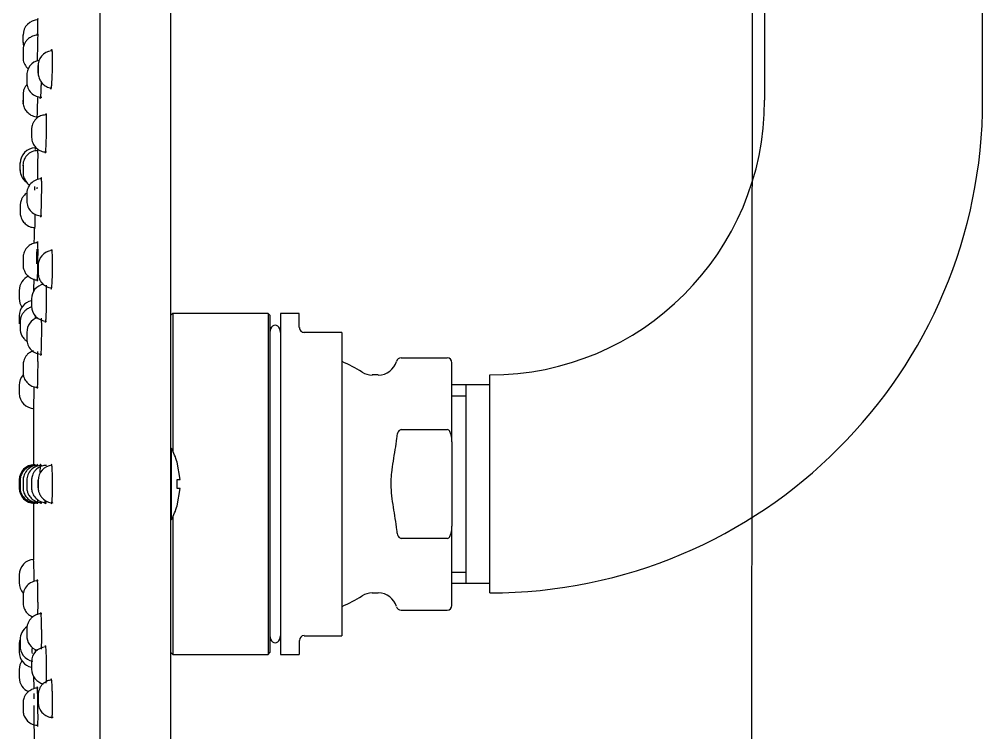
# Model space of a CAD drawing. Header units: centimetres. Extents: x -1797 to 2001, y -8788 to 1856.
# Drawn here: x -1481.39 to -1471.3, y -4820.69 to -4813.21 of the extents above; entities that cross this region are included whole.
import ezdxf

# ---------------------------------------------------------------- set-up
doc = ezdxf.new("R2010")
doc.units = ezdxf.units.CM
doc.header["$LTSCALE"] = 100
doc.header["$MEASUREMENT"] = 0
doc.header["$PDMODE"] = 35
for name, color, linetype in [('DIM', 1, 'Continuous'), ('ID_Flooring_02', 127, 'Continuous'), ('ID_Furniture-Fixed_02', 145, 'Continuous')]:
    doc.layers.add(name, color=color, linetype=linetype)
doc.styles.add('ROMANS', font='romans')
doc.dimstyles.new('AS-17-100', dxfattribs={"dimtxt": 10, "dimasz": 5, "dimexe": 10, "dimexo": 10, "dimgap": 6, "dimtad": 1, "dimtoh": 1, "dimdec": 0, "dimdsep": 46, "dimtxsty": 'ROMANS', "dimblk1": 'ARCHTICK', "dimblk2": 'ARCHTICK', "dimsah": 1, "dimcen": 25, "dimdle": 10, "dimclrd": 1, "dimclre": 1, "dimclrt": 2, "dimadec": 0, "dimazin": 0, "dimtfac": 1, "dimtdec": 0, "dimtofl": 0, "dimtmove": 2, "dimatfit": 3, "dimldrblk": 'ARCHTICK', "dimfxl": 1, "dimtolj": 1, "dimtzin": 0, "dimarcsym": 0})

# ---------------------------------------------------------------- blocks, each defined once
blk = doc.blocks.new('SHOWE')
at = {"layer": 'ID_Furniture-Fixed_02'}
for p, q in [((3679.654, -5433.971), (3647.961, -5433.971)), ((3647.961, -5436.256), (3679.654, -5436.256)), ((3684.82, -5439.137), (3682.535, -5439.137)), ((3682.637, -5439.137), (3682.637, -5439.534)), ((3684.719, -5439.534), (3684.719, -5439.137)), ((3684.719, -5439.385), (3682.637, -5439.385)), ((3682.752, -5439.534), (3682.752, -5439.385)), ((3684.603, -5439.534), (3684.603, -5439.385)), ((3682.357, -5439.584), (3682.357, -5440.067)), ((3683.235, -5439.534), (3682.406, -5439.534)), ((3683.108, -5440.067), (3683.108, -5439.584)), ((3683.235, -5439.534), (3684.12, -5439.534)), ((3684.95, -5439.534), (3684.12, -5439.534)), ((3684.248, -5439.584), (3684.248, -5440.067)), ((3684.999, -5440.067), (3684.999, -5439.584)), ((3682.535, -5440.306), (3682.535, -5440.37)), ((3684.82, -5440.37), (3684.82, -5440.306)), ((3682.088, -5440.687), (3685.268, -5440.687)), ((3682.088, -5440.687), (3682.088, -5441.084)), ((3685.268, -5441.084), (3685.268, -5440.687)), ((3682.039, -5441.134), (3681.89, -5441.134)), ((3681.89, -5441.134), (3681.89, -5441.332)), ((3685.317, -5441.134), (3685.466, -5441.134)), ((3685.466, -5441.332), (3685.466, -5441.134)), ((3681.89, -5441.332), (3685.466, -5441.332)), ((3681.909, -5441.442), (3681.89, -5441.462)), ((3681.909, -5441.442), (3685.446, -5441.442)), ((3685.466, -5441.462), (3685.446, -5441.442)), ((3681.89, -5441.462), (3685.466, -5441.462)), ((3681.89, -5441.462), (3681.89, -5442.46)), ((3685.466, -5442.46), (3685.466, -5441.462)), ((3681.89, -5442.46), (3683.331, -5442.46)), ((3681.89, -5442.46), (3681.909, -5442.48)), ((3683.632, -5442.384), (3683.449, -5442.416)), ((3683.632, -5442.416), (3683.632, -5442.384)), ((3683.678, -5442.415), (3683.632, -5442.416)), ((3683.724, -5442.416), (3683.678, -5442.415)), ((3683.724, -5442.384), (3683.724, -5442.416)), ((3683.906, -5442.416), (3683.724, -5442.384)), ((3684.024, -5442.46), (3685.466, -5442.46)), ((3685.446, -5442.48), (3685.466, -5442.46)), ((3694.08, -5442.48), (3673.276, -5442.48)), ((3683.678, -5442.474), (3683.305, -5442.474)), ((3683.305, -5442.474), (3683.305, -5442.48)), ((3684.051, -5442.474), (3683.678, -5442.474)), ((3684.051, -5442.48), (3684.051, -5442.474)), ((3673.276, -5443.225), (3694.08, -5443.225)), ((3680.003, -5443.941), (3680.041, -5443.941)), ((3680.004, -5443.941), (3680.04, -5443.941)), ((3681.736, -5443.941), (3681.814, -5443.941)), ((3682.885, -5443.921), (3683.481, -5443.921)), ((3683.66, -5443.941), (3683.713, -5443.941)), ((3683.661, -5443.941), (3683.717, -5443.941)), ((3683.876, -5443.921), (3684.476, -5443.921)), ((3685.542, -5443.941), (3685.62, -5443.941)), ((3679.049, -5444.03), (3678.969, -5444.03)), ((3679.128, -5444.03), (3679.208, -5444.03)), ((3679.388, -5443.99), (3679.468, -5443.99)), ((3679.44, -5443.991), (3679.465, -5443.991)), ((3679.594, -5444.03), (3679.674, -5444.03)), ((3680.39, -5444.06), (3680.31, -5444.06)), ((3680.337, -5444.03), (3680.416, -5444.03)), ((3680.388, -5444.03), (3680.413, -5444.03)), ((3680.638, -5443.99), (3680.693, -5443.99)), ((3680.756, -5444.06), (3680.835, -5444.06)), ((3681.31, -5444.03), (3681.363, -5444.03)), ((3681.648, -5444.07), (3681.734, -5444.07)), ((3681.914, -5444.07), (3682, -5444.07)), ((3681.974, -5444.06), (3682.054, -5444.06)), ((3682.083, -5443.99), (3682.162, -5443.99)), ((3682.43, -5444.03), (3682.431, -5444.03)), ((3682.435, -5444.03), (3682.48, -5444.03)), ((3682.463, -5444.03), (3682.506, -5444.03)), ((3682.642, -5444.07), (3682.727, -5444.07)), ((3683.635, -5444.07), (3683.721, -5444.07)), ((3683.638, -5443.99), (3683.718, -5443.99)), ((3683.638, -5444.03), (3683.718, -5444.03)), ((3683.638, -5444.06), (3683.718, -5444.06)), ((3683.662, -5443.991), (3683.713, -5443.991)), ((3683.662, -5444.03), (3683.713, -5444.03)), ((3683.663, -5444.06), (3683.712, -5444.06)), ((3684.629, -5444.07), (3684.714, -5444.07)), ((3684.847, -5444.03), (3684.926, -5444.03)), ((3684.863, -5444.03), (3684.917, -5444.03)), ((3685.194, -5443.99), (3685.273, -5443.99)), ((3685.21, -5443.991), (3685.264, -5443.991)), ((3685.312, -5444.06), (3685.367, -5444.06)), ((3685.356, -5444.07), (3685.442, -5444.07)), ((3685.622, -5444.07), (3685.708, -5444.07)), ((3685.984, -5444.03), (3686.018, -5444.03)), ((3686.017, -5444.03), (3686.042, -5444.03))]:
    blk.add_line(p, q, dxfattribs=at)
for centre, radius, start, end in [((3679.654, -5439.137), 5.166, 0, 90), ((3679.654, -5439.137), 2.881, 0, 90), ((3682.406, -5439.584), 0.0497, 90, 180), ((3684.95, -5439.584), 0.0497, 0, 90), ((3682.406, -5440.067), 0.0497, 180, 253.7398), ((3682.337, -5440.306), 0.199, 0, 73.7398), ((3685.019, -5440.306), 0.199, 106.2602, 180), ((3684.95, -5440.067), 0.0497, 286.2602, 0), ((3682.337, -5440.37), 0.199, 327.5383, 0), ((3685.019, -5440.37), 0.199, 180, 212.4617), ((3683.678, -5441.223), 1.391, 147.5383, 157.3119), ((3683.678, -5441.223), 1.391, 22.6881, 32.4617), ((3682.039, -5441.084), 0.0497, 270, 0), ((3685.317, -5441.084), 0.0497, 180, 270), ((3683.678, -5443.176), 0.795, 106.7357, 117.9532), ((3683.678, -5443.176), 0.795, 62.0468, 73.2719), ((3679.291, -5443.717), 0.155, 185.78, 274.7656), ((3681.389, -5443.714), 0.158, 185.5372, 272.0925), ((3683.638, -5443.715), 0.157, 184.15, 270.9146), ((3678.972, -5443.871), 0.159, 180.3634, 269.9969), ((3679.39, -5443.836), 0.155, 189.0891, 275.5243), ((3679.466, -5443.834), 0.157, 269.9762, 0.3249), ((3680.338, -5443.876), 0.155, 178.7641, 275.5511), ((3680.635, -5443.835), 0.156, 179.3604, 273.0201), ((3680.711, -5443.835), 0.156, 269.8206, 0.7036), ((3681.738, -5443.782), 0.159, 191.9053, 269.2121), ((3681.812, -5443.782), 0.159, 270.7524, 359.5), ((3682.161, -5443.836), 0.155, 269.4617, 1.0637), ((3683.639, -5443.836), 0.154, 178.7811, 270.6908), ((3684.849, -5443.874), 0.156, 179.3295, 275.0121), ((3685.544, -5443.782), 0.159, 184.7315, 269.2476), ((3685.618, -5443.782), 0.159, 270.7895, 347.5465), ((3679.207, -5443.876), 0.154, 275.603, 319.7354), ((3680.314, -5443.901), 0.159, 180.3634, 269.9965), ((3682.436, -5294.894), 149.027, 269.27797, 269.29344), ((3682.436, -5294.894), 149.027, 269.44353, 269.50516), ((3681.648, -5443.911), 0.159, 202.0028, 270), ((3681.914, -5443.911), 0.159, 190.8069, 270), ((3682.084, -5443.835), 0.155, 196.3184, 271.4867), ((3682.727, -5443.911), 0.159, 270, 359.5), ((3683.678, -5447.261), 3.348, 93.4825, 93.573), ((3683.635, -5443.911), 0.159, 180.5, 270), ((3683.716, -5443.906), 0.155, 268.7005, 1.1365), ((3683.721, -5443.911), 0.159, 270, 359.5), ((3683.678, -5447.261), 3.348, 86.4268, 86.7003), ((3684.68, -5447.296), 3.383, 89.6536, 93.5621), ((3684.629, -5443.911), 0.159, 181.8267, 270), ((3685.272, -5443.836), 0.155, 267.1515, 343.7558), ((3685.379, -5443.903), 0.158, 265.9081, 350.6416), ((3685.394, -5442.708), 1.229, 270.3385, 272.805), ((3685.442, -5443.911), 0.159, 270, 349.1931), ((3685.708, -5443.911), 0.159, 270, 337.4898), ((3684.92, -5294.894), 149.027, 270.36671, 270.38831), ((3684.92, -5294.894), 149.027, 270.41545, 270.55141), ((3679.045, -5443.871), 0.159, 269.981, 285.1954), ((3679.2, -5443.808), 0.222, 268.7515, 275.6749), ((3679.663, -5443.788), 0.243, 267.7807, 275.0052), ((3679.671, -5443.875), 0.157, 274.3302, 279.7219), ((3680.386, -5443.901), 0.159, 269.9923, 322.3647), ((3680.688, -5429.205), 14.785, 269.9468, 270.0848), ((3680.825, -5443.874), 0.186, 267.0849, 275.9326), ((3681.36, -5431.056), 12.974, 269.939, 270.0927), ((3681.734, -5443.911), 0.159, 270, 304.5651), ((3682.131, -5415.33), 28.661, 269.9701, 270.0573), ((3682.642, -5443.911), 0.159, 227.297, 270), ((3684.714, -5443.911), 0.159, 270, 312.2933), ((3685.304, -5443.905), 0.155, 212.5111, 273.011), ((3685.356, -5443.911), 0.159, 255.1818, 270), ((3685.622, -5443.911), 0.159, 235.4349, 270)]:
    blk.add_arc(centre, radius, start, end, dxfattribs=at)
for centre, major_axis, ratio, start_param, end_param in [((3682.088, -5441.387), (0.0745, 0), 0.733333, 1.570796, 4.712389), ((3685.268, -5441.387), (-0.0745, 0), 0.733333, 1.570796, 4.712389), ((3683.678, -5443.871), (-0.0398, 0), 0.000177, 0.211646, 6.283185)]:
    blk.add_ellipse(centre, major_axis=major_axis, ratio=ratio, start_param=start_param, end_param=end_param, dxfattribs=at)
for centre, major_axis, ratio in [((3679.332, -5443.871), (0.0399, 0), 0.000152), ((3681.428, -5443.871), (0.0398, 0), 0.000171), ((3685.928, -5443.871), (-0.0398, 0), 0.000171)]:
    blk.add_ellipse(centre, major_axis=major_axis, ratio=ratio, dxfattribs=at)
for points, knots in [([(3683.235, -5439.534), (3683.211, -5439.534), (3683.187, -5439.536), (3683.151, -5439.545), (3683.139, -5439.549), (3683.124, -5439.559), (3683.119, -5439.562), (3683.111, -5439.572), (3683.108, -5439.578), (3683.108, -5439.584)], [0, 0, 0, 0, 0.5, 0.5, 0.75, 0.75, 0.875, 0.875, 1, 1, 1, 1]), ([(3684.248, -5439.584), (3684.248, -5439.578), (3684.245, -5439.572), (3684.237, -5439.562), (3684.232, -5439.559), (3684.216, -5439.549), (3684.205, -5439.545), (3684.169, -5439.536), (3684.145, -5439.534), (3684.12, -5439.534)], [0, 0, 0, 0, 0.125, 0.125, 0.25, 0.25, 0.5, 0.5, 1, 1, 1, 1]), ([(3683.108, -5440.067), (3683.108, -5440.072), (3683.11, -5440.076), (3683.114, -5440.084), (3683.118, -5440.087), (3683.128, -5440.096), (3683.136, -5440.1), (3683.161, -5440.11), (3683.179, -5440.113), (3683.197, -5440.115)], [0, 0, 0, 0, 0.125, 0.125, 0.25, 0.25, 0.5, 0.5, 1, 1, 1, 1]), ([(3683.197, -5440.115), (3683.278, -5440.124), (3683.358, -5440.139), (3683.479, -5440.158), (3683.519, -5440.164), (3683.58, -5440.17), (3683.6, -5440.172), (3683.641, -5440.174), (3683.662, -5440.175), (3683.722, -5440.174), (3683.762, -5440.172), (3683.842, -5440.163), (3683.882, -5440.157), (3684, -5440.138), (3684.08, -5440.124), (3684.159, -5440.115)], [0, 0, 0, 0, 0.25, 0.25, 0.375, 0.375, 0.4375, 0.4375, 0.5, 0.5, 0.625, 0.625, 0.75, 0.75, 1, 1, 1, 1]), ([(3684.159, -5440.115), (3684.177, -5440.113), (3684.194, -5440.11), (3684.22, -5440.1), (3684.228, -5440.096), (3684.238, -5440.087), (3684.241, -5440.084), (3684.246, -5440.076), (3684.248, -5440.072), (3684.248, -5440.067)], [0, 0, 0, 0, 0.5, 0.5, 0.75, 0.75, 0.875, 0.875, 1, 1, 1, 1]), ([(3679.142, -5443.734), (3679.133, -5443.732), (3679.123, -5443.731), (3679.121, -5443.729), (3679.126, -5443.727), (3679.129, -5443.727)], [0.8884183, 0.8884183, 0.8884183, 0.8884183, 0.9372939, 0.9687809, 1, 1, 1, 1]), ([(3679.129, -5443.727), (3679.133, -5443.727), (3679.142, -5443.726), (3679.163, -5443.725), (3679.192, -5443.724), (3679.236, -5443.724), (3679.303, -5443.724), (3679.386, -5443.727), (3679.461, -5443.73), (3679.501, -5443.733), (3679.517, -5443.735), (3679.523, -5443.736), (3679.532, -5443.737), (3679.542, -5443.739), (3679.54, -5443.741), (3679.531, -5443.742), (3679.531, -5443.742)], [0, 0, 0, 0, 0.0319815, 0.0627738, 0.0935888, 0.1256275, 0.1879663, 0.2503039, 0.312673, 0.3750749, 0.3829363, 0.3907883, 0.4064706, 0.4377793, 0.5002726, 0.5068414, 0.5068414, 0.5068414, 0.5068414]), ([(3679.354, -5443.871), (3679.358, -5443.871), (3679.365, -5443.871), (3679.369, -5443.871), (3679.371, -5443.871), (3679.372, -5443.871), (3679.374, -5443.871), (3679.38, -5443.871), (3679.4, -5443.869), (3679.432, -5443.861), (3679.473, -5443.836), (3679.507, -5443.799), (3679.525, -5443.758), (3679.526, -5443.736), (3679.527, -5443.73)], [0, 0, 0, 0, 0.0523437, 0.1053213, 0.1215785, 0.125257, 0.1302909, 0.1487087, 0.1837057, 0.3522712, 0.4955755, 0.6880807, 0.8857957, 0.9427466, 0.9427466, 0.9427466, 0.9427466]), ([(3681.226, -5443.734), (3681.219, -5443.733), (3681.217, -5443.731), (3681.228, -5443.729), (3681.241, -5443.727), (3681.247, -5443.727)], [0.8749193, 0.8749193, 0.8749193, 0.8749193, 0.9372939, 0.9687809, 1, 1, 1, 1]), ([(3681.247, -5443.727), (3681.254, -5443.727), (3681.269, -5443.726), (3681.299, -5443.725), (3681.334, -5443.724), (3681.385, -5443.724), (3681.455, -5443.724), (3681.535, -5443.727), (3681.597, -5443.73), (3681.624, -5443.733), (3681.632, -5443.735), (3681.635, -5443.736), (3681.636, -5443.736), (3681.636, -5443.737), (3681.636, -5443.737)], [0, 0, 0, 0, 0.0319815, 0.0627738, 0.0935888, 0.1256275, 0.1879663, 0.2503039, 0.312673, 0.3750749, 0.3829363, 0.3907883, 0.4064706, 0.4095279, 0.4095279, 0.4095279, 0.4095279]), ([(3681.442, -5443.871), (3681.447, -5443.871), (3681.455, -5443.871), (3681.465, -5443.871), (3681.465, -5443.871), (3681.469, -5443.871), (3681.471, -5443.871), (3681.478, -5443.871), (3681.495, -5443.869), (3681.524, -5443.862), (3681.562, -5443.843), (3681.597, -5443.808), (3681.619, -5443.766), (3681.622, -5443.739), (3681.623, -5443.729)], [0, 0, 0, 0, 0.0504538, 0.1008884, 0.1527523, 0.1560156, 0.1606696, 0.1795067, 0.2307355, 0.3333953, 0.4890729, 0.6587176, 0.8449096, 0.9508175, 0.9508175, 0.9508175, 0.9508175]), ([(3683.469, -5443.734), (3683.471, -5443.733), (3683.479, -5443.731), (3683.503, -5443.729), (3683.521, -5443.727), (3683.53, -5443.727)], [0.8845476, 0.8845476, 0.8845476, 0.8845476, 0.9372939, 0.9687809, 1, 1, 1, 1]), ([(3683.53, -5443.727), (3683.54, -5443.727), (3683.561, -5443.726), (3683.597, -5443.725), (3683.636, -5443.724), (3683.691, -5443.724), (3683.76, -5443.724), (3683.829, -5443.727), (3683.876, -5443.73), (3683.887, -5443.733), (3683.887, -5443.734)], [0, 0, 0, 0, 0.0319815, 0.0627738, 0.0935888, 0.1256275, 0.1879663, 0.2503039, 0.312673, 0.3750749, 0.3750749, 0.3750749, 0.3750749]), ([(3683.682, -5443.871), (3683.687, -5443.871), (3683.696, -5443.871), (3683.708, -5443.871), (3683.714, -5443.871), (3683.716, -5443.871), (3683.717, -5443.871), (3683.718, -5443.871), (3683.719, -5443.871), (3683.725, -5443.871), (3683.738, -5443.87), (3683.759, -5443.866), (3683.787, -5443.856), (3683.824, -5443.833), (3683.858, -5443.792), (3683.876, -5443.746), (3683.874, -5443.721), (3683.873, -5443.714)], [0, 0, 0, 0, 0.048679, 0.097203, 0.145762, 0.170859, 0.180631, 0.183451, 0.186712, 0.196188, 0.242647, 0.309027, 0.410755, 0.53779, 0.743446, 0.930945, 1, 1, 1, 1]), ([(3685.719, -5443.737), (3685.719, -5443.737), (3685.72, -5443.736), (3685.721, -5443.736), (3685.724, -5443.735), (3685.732, -5443.733), (3685.752, -5443.731), (3685.789, -5443.729), (3685.812, -5443.727), (3685.823, -5443.727)], [0.8414877, 0.8414877, 0.8414877, 0.8414877, 0.8435452, 0.8592222, 0.8670676, 0.8749193, 0.9372939, 0.9687809, 1, 1, 1, 1]), ([(3685.733, -5443.729), (3685.734, -5443.741), (3685.737, -5443.767), (3685.758, -5443.805), (3685.786, -5443.835), (3685.814, -5443.853), (3685.84, -5443.864), (3685.86, -5443.869), (3685.875, -5443.871), (3685.883, -5443.871), (3685.887, -5443.871), (3685.888, -5443.871), (3685.888, -5443.871), (3685.889, -5443.871), (3685.89, -5443.871), (3685.894, -5443.871), (3685.905, -5443.871), (3685.915, -5443.871), (3685.92, -5443.871), (3685.922, -5443.871)], [0.0483186, 0.0483186, 0.0483186, 0.0483186, 0.1671586, 0.3281212, 0.4611046, 0.573495, 0.6660126, 0.7376624, 0.7870287, 0.8143811, 0.820448, 0.8234872, 0.8261615, 0.8303177, 0.8402097, 0.8926219, 0.9396823, 0.9867899, 1, 1, 1, 1]), ([(3685.823, -5443.727), (3685.836, -5443.727), (3685.86, -5443.726), (3685.9, -5443.725), (3685.941, -5443.724), (3685.995, -5443.724), (3686.058, -5443.724), (3686.114, -5443.727), (3686.131, -5443.729), (3686.135, -5443.73)], [0, 0, 0, 0, 0.0319815, 0.0627738, 0.0935888, 0.1256275, 0.1879663, 0.2503039, 0.312673, 0.312673, 0.312673, 0.312673]), ([(3685.922, -5443.871), (3685.927, -5443.871), (3685.937, -5443.871), (3685.951, -5443.871), (3685.961, -5443.871), (3685.965, -5443.871), (3685.967, -5443.871), (3685.967, -5443.871), (3685.968, -5443.871), (3685.968, -5443.871), (3685.974, -5443.871), (3685.985, -5443.87), (3686.005, -5443.867), (3686.032, -5443.859), (3686.067, -5443.839), (3686.101, -5443.803), (3686.123, -5443.757), (3686.123, -5443.728), (3686.123, -5443.714)], [0, 0, 0, 0, 0.047035, 0.093913, 0.140662, 0.187649, 0.200192, 0.206074, 0.208903, 0.211329, 0.215748, 0.261379, 0.321973, 0.406023, 0.532468, 0.702312, 0.878625, 1, 1, 1, 1]), ([(3678.975, -5443.873), (3678.974, -5443.88), (3678.972, -5443.903), (3678.987, -5443.942), (3679.012, -5443.979), (3679.041, -5444.003), (3679.068, -5444.018), (3679.092, -5444.026), (3679.11, -5444.029), (3679.122, -5444.03), (3679.128, -5444.03), (3679.13, -5444.03), (3679.131, -5444.03), (3679.131, -5444.03), (3679.131, -5444.03), (3679.131, -5444.03), (3679.131, -5444.03), (3679.131, -5444.03), (3679.132, -5444.03), (3679.132, -5444.03)], [0, 0, 0, 0, 0.075068, 0.290688, 0.463588, 0.609282, 0.731401, 0.829671, 0.902457, 0.948629, 0.970674, 0.976105, 0.976839, 0.977343, 0.977959, 0.979047, 0.981832, 0.996206, 1, 1, 1, 1]), ([(3679.463, -5443.841), (3679.478, -5443.841), (3679.519, -5443.842), (3679.558, -5443.844), (3679.582, -5443.845), (3679.591, -5443.845), (3679.605, -5443.846), (3679.628, -5443.847), (3679.64, -5443.849), (3679.634, -5443.85), (3679.631, -5443.85)], [0.2782314, 0.2782314, 0.2782314, 0.2782314, 0.3129169, 0.3752328, 0.3830813, 0.3909294, 0.4066265, 0.4380195, 0.5005373, 0.5367843, 0.5367843, 0.5367843, 0.5367843]), ([(3679.684, -5444.03), (3679.689, -5444.029), (3679.709, -5444.027), (3679.747, -5444.014), (3679.789, -5443.981), (3679.818, -5443.936), (3679.832, -5443.894), (3679.829, -5443.874), (3679.828, -5443.872)], [0, 0, 0, 0, 0.051007, 0.279487, 0.486439, 0.731818, 0.976179, 1, 1, 1, 1]), ([(3679.795, -5443.792), (3679.793, -5443.792), (3679.791, -5443.791), (3679.797, -5443.79), (3679.799, -5443.789)], [0.93730808, 0.93730808, 0.93730808, 0.93730808, 0.96878047, 1, 1, 1, 1]), ([(3679.799, -5443.789), (3679.803, -5443.789), (3679.812, -5443.788), (3679.833, -5443.787), (3679.861, -5443.787), (3679.905, -5443.787), (3679.971, -5443.787), (3680.055, -5443.789), (3680.13, -5443.792), (3680.17, -5443.794), (3680.187, -5443.796), (3680.193, -5443.796), (3680.202, -5443.797), (3680.206, -5443.798), (3680.208, -5443.799)], [0, 0, 0, 0, 0.0319616, 0.0627503, 0.0935661, 0.1255954, 0.1880308, 0.2504807, 0.3128343, 0.3752206, 0.3830803, 0.3909305, 0.4066091, 0.4379106, 0.4379106, 0.4379106, 0.4379106]), ([(3679.808, -5443.783), (3679.809, -5443.802), (3679.811, -5443.834), (3679.834, -5443.876), (3679.862, -5443.905), (3679.891, -5443.923), (3679.916, -5443.934), (3679.937, -5443.939), (3679.951, -5443.94), (3679.959, -5443.941), (3679.963, -5443.941), (3679.964, -5443.941), (3679.964, -5443.941), (3679.964, -5443.941), (3679.965, -5443.941), (3679.966, -5443.941), (3679.97, -5443.941), (3679.98, -5443.941), (3679.993, -5443.941), (3680.001, -5443.941), (3680.004, -5443.941)], [0, 0, 0, 0, 0.168676, 0.32501, 0.454459, 0.563822, 0.653726, 0.723161, 0.77076, 0.796935, 0.803715, 0.805832, 0.807384, 0.809404, 0.813249, 0.825693, 0.872305, 0.92053, 0.966636, 1, 1, 1, 1]), ([(3680.04, -5443.941), (3680.04, -5443.941), (3680.04, -5443.941), (3680.041, -5443.941), (3680.043, -5443.941), (3680.054, -5443.94), (3680.074, -5443.938), (3680.106, -5443.928), (3680.142, -5443.906), (3680.176, -5443.868), (3680.196, -5443.823), (3680.196, -5443.795), (3680.195, -5443.783)], [0, 0, 0, 0, 0.000897, 0.004407, 0.012461, 0.0296, 0.137789, 0.255425, 0.428177, 0.644524, 0.869212, 1, 1, 1, 1]), ([(3680.466, -5443.842), (3680.464, -5443.842), (3680.462, -5443.841), (3680.468, -5443.84), (3680.47, -5443.84)], [0.93737162, 0.93737162, 0.93737162, 0.93737162, 0.96879353, 1, 1, 1, 1]), ([(3680.47, -5443.84), (3680.475, -5443.839), (3680.483, -5443.839), (3680.505, -5443.838), (3680.533, -5443.838), (3680.578, -5443.838), (3680.644, -5443.838), (3680.727, -5443.84), (3680.802, -5443.842), (3680.842, -5443.844), (3680.858, -5443.845), (3680.864, -5443.845), (3680.873, -5443.846), (3680.877, -5443.847), (3680.879, -5443.847)], [0, 0, 0, 0, 0.0319875, 0.0627928, 0.0935959, 0.1255649, 0.1880565, 0.250576, 0.3129169, 0.3752328, 0.3830813, 0.3909294, 0.4066265, 0.4380195, 0.4380195, 0.4380195, 0.4380195]), ([(3681.15, -5443.873), (3681.15, -5443.881), (3681.148, -5443.905), (3681.163, -5443.944), (3681.189, -5443.981), (3681.218, -5444.004), (3681.245, -5444.019), (3681.269, -5444.026), (3681.286, -5444.029), (3681.298, -5444.03), (3681.304, -5444.03), (3681.306, -5444.03), (3681.306, -5444.03), (3681.306, -5444.03), (3681.307, -5444.03), (3681.307, -5444.03), (3681.308, -5444.03), (3681.31, -5444.03), (3681.313, -5444.03), (3681.314, -5444.03)], [0, 0, 0, 0, 0.081975, 0.282355, 0.443578, 0.579563, 0.6934, 0.784741, 0.852019, 0.89426, 0.914033, 0.917049, 0.918515, 0.919769, 0.921656, 0.925699, 0.941362, 0.990969, 1, 1, 1, 1]), ([(3681.381, -5444.03), (3681.381, -5444.03), (3681.383, -5444.03), (3681.39, -5444.03), (3681.403, -5444.029), (3681.425, -5444.024), (3681.455, -5444.013), (3681.492, -5443.988), (3681.523, -5443.946), (3681.539, -5443.902), (3681.537, -5443.879), (3681.536, -5443.873)], [0, 0, 0, 0, 0.004106, 0.029338, 0.074726, 0.166853, 0.30115, 0.465547, 0.702264, 0.932197, 1, 1, 1, 1]), ([(3681.593, -5443.789), (3681.6, -5443.789), (3681.615, -5443.788), (3681.645, -5443.787), (3681.68, -5443.787), (3681.731, -5443.787), (3681.801, -5443.787), (3681.88, -5443.789), (3681.943, -5443.792), (3681.97, -5443.794), (3681.979, -5443.796), (3681.981, -5443.796), (3681.983, -5443.797), (3681.984, -5443.797), (3681.984, -5443.797)], [0, 0, 0, 0, 0.0319616, 0.0627503, 0.0935661, 0.1255954, 0.1880308, 0.2504807, 0.3128343, 0.3752206, 0.3830803, 0.3909305, 0.4066091, 0.4122742, 0.4122742, 0.4122742, 0.4122742]), ([(3681.941, -5443.84), (3681.949, -5443.839), (3681.963, -5443.839), (3681.993, -5443.838), (3682.028, -5443.838), (3682.08, -5443.838), (3682.15, -5443.838), (3682.229, -5443.84), (3682.292, -5443.842), (3682.318, -5443.844), (3682.326, -5443.845), (3682.329, -5443.845), (3682.33, -5443.846), (3682.331, -5443.846), (3682.331, -5443.846)], [0, 0, 0, 0, 0.0319875, 0.0627928, 0.0935959, 0.1255649, 0.1880565, 0.250576, 0.3129169, 0.3752328, 0.3830813, 0.3909294, 0.4066265, 0.4120967, 0.4120967, 0.4120967, 0.4120967]), ([(3682.506, -5444.03), (3682.506, -5444.03), (3682.506, -5444.03), (3682.506, -5444.03), (3682.507, -5444.03), (3682.51, -5444.03), (3682.519, -5444.03), (3682.538, -5444.028), (3682.573, -5444.018), (3682.613, -5443.993), (3682.647, -5443.95), (3682.664, -5443.906), (3682.663, -5443.881), (3682.662, -5443.873)], [0, 0, 0, 0, 0.00099, 0.003823, 0.006552, 0.010825, 0.039617, 0.117678, 0.245005, 0.468292, 0.680612, 0.90708, 1, 1, 1, 1]), ([(3683.559, -5443.85), (3683.549, -5443.85), (3683.518, -5443.849), (3683.488, -5443.847), (3683.474, -5443.846), (3683.47, -5443.845), (3683.469, -5443.845), (3683.469, -5443.845), (3683.469, -5443.844), (3683.469, -5443.844)], [0.7220269, 0.7220269, 0.7220269, 0.7220269, 0.7499247, 0.81232, 0.8436526, 0.8593372, 0.8671853, 0.8750384, 0.881842, 0.881842, 0.881842, 0.881842]), ([(3683.484, -5443.783), (3683.484, -5443.797), (3683.485, -5443.826), (3683.504, -5443.867), (3683.531, -5443.899), (3683.56, -5443.92), (3683.586, -5443.932), (3683.608, -5443.938), (3683.624, -5443.94), (3683.634, -5443.941), (3683.639, -5443.941), (3683.64, -5443.941), (3683.64, -5443.941), (3683.641, -5443.941), (3683.641, -5443.941), (3683.641, -5443.941), (3683.643, -5443.941), (3683.65, -5443.941), (3683.657, -5443.941), (3683.662, -5443.941)], [0, 0, 0, 0, 0.136583, 0.311311, 0.454455, 0.575507, 0.675929, 0.754936, 0.811003, 0.843871, 0.857432, 0.858897, 0.859867, 0.861026, 0.863077, 0.868491, 0.906055, 0.952572, 1, 1, 1, 1]), ([(3683.485, -5443.873), (3683.485, -5443.882), (3683.483, -5443.907), (3683.499, -5443.947), (3683.525, -5443.982), (3683.554, -5444.005), (3683.581, -5444.019), (3683.604, -5444.026), (3683.622, -5444.029), (3683.633, -5444.03), (3683.639, -5444.03), (3683.641, -5444.03), (3683.641, -5444.03), (3683.641, -5444.03), (3683.641, -5444.03), (3683.642, -5444.03), (3683.642, -5444.03)], [0, 0, 0, 0, 0.101613, 0.314684, 0.486751, 0.632013, 0.753433, 0.850524, 0.921574, 0.96565, 0.985754, 0.988458, 0.990263, 0.992447, 0.99641, 1, 1, 1, 1]), ([(3683.662, -5443.941), (3683.662, -5443.941), (3683.665, -5443.941), (3683.676, -5443.941), (3683.69, -5443.941), (3683.702, -5443.941), (3683.711, -5443.941), (3683.715, -5443.941), (3683.715, -5443.941), (3683.715, -5443.941), (3683.716, -5443.941), (3683.717, -5443.941), (3683.726, -5443.941), (3683.742, -5443.939), (3683.775, -5443.931), (3683.813, -5443.911), (3683.849, -5443.872), (3683.871, -5443.827), (3683.872, -5443.798), (3683.872, -5443.783)], [0, 0, 0, 0, 0.001105, 0.044751, 0.088405, 0.131996, 0.175465, 0.219082, 0.229266, 0.230934, 0.231968, 0.233641, 0.241785, 0.314186, 0.387424, 0.555273, 0.707428, 0.878029, 1, 1, 1, 1]), ([(3683.713, -5443.991), (3683.713, -5443.991), (3683.714, -5443.991), (3683.715, -5443.991), (3683.715, -5443.991), (3683.716, -5443.991), (3683.717, -5443.991), (3683.722, -5443.99), (3683.733, -5443.99), (3683.754, -5443.986), (3683.785, -5443.976), (3683.822, -5443.952), (3683.855, -5443.912), (3683.873, -5443.868), (3683.872, -5443.842), (3683.871, -5443.833)], [0, 0, 0, 0, 0.017329, 0.032096, 0.03797, 0.041586, 0.044648, 0.053278, 0.09609, 0.176478, 0.304231, 0.472188, 0.684988, 0.902836, 1, 1, 1, 1]), ([(3683.713, -5444.03), (3683.713, -5444.03), (3683.714, -5444.03), (3683.714, -5444.03), (3683.715, -5444.03), (3683.715, -5444.03), (3683.715, -5444.03), (3683.718, -5444.03), (3683.725, -5444.03), (3683.738, -5444.029), (3683.764, -5444.023), (3683.798, -5444.009), (3683.836, -5443.978), (3683.862, -5443.935), (3683.876, -5443.895), (3683.872, -5443.875), (3683.872, -5443.873)], [0, 0, 0, 0, 0.013485, 0.027662, 0.035101, 0.037538, 0.039806, 0.04351, 0.067453, 0.123714, 0.192692, 0.379461, 0.549582, 0.751328, 0.972907, 1, 1, 1, 1]), ([(3683.857, -5443.791), (3683.862, -5443.791), (3683.879, -5443.793), (3683.887, -5443.794), (3683.887, -5443.796), (3683.886, -5443.796), (3683.883, -5443.797), (3683.872, -5443.799), (3683.858, -5443.8), (3683.849, -5443.8)], [0.2910466, 0.2910466, 0.2910466, 0.2910466, 0.3128343, 0.3752206, 0.3830803, 0.3909305, 0.4066091, 0.4379106, 0.4738975, 0.4738975, 0.4738975, 0.4738975]), ([(3683.863, -5443.841), (3683.866, -5443.842), (3683.88, -5443.843), (3683.887, -5443.844), (3683.887, -5443.845), (3683.886, -5443.845), (3683.885, -5443.845), (3683.885, -5443.845)], [0.29872642, 0.29872642, 0.29872642, 0.29872642, 0.31291688, 0.37523277, 0.38308131, 0.39092939, 0.39535051, 0.39535051, 0.39535051, 0.39535051]), ([(3685.025, -5443.846), (3685.025, -5443.846), (3685.026, -5443.846), (3685.027, -5443.845), (3685.029, -5443.845), (3685.037, -5443.844), (3685.058, -5443.842), (3685.095, -5443.841), (3685.117, -5443.84), (3685.129, -5443.84)], [0.8393183, 0.8393183, 0.8393183, 0.8393183, 0.8436526, 0.8593372, 0.8671853, 0.8750384, 0.9373716, 0.9687935, 1, 1, 1, 1]), ([(3685.04, -5443.833), (3685.039, -5443.837), (3685.036, -5443.858), (3685.05, -5443.897), (3685.074, -5443.936), (3685.103, -5443.961), (3685.131, -5443.977), (3685.155, -5443.985), (3685.174, -5443.989), (3685.186, -5443.99), (3685.193, -5443.99), (3685.196, -5443.991), (3685.196, -5443.991), (3685.196, -5443.991), (3685.197, -5443.991), (3685.197, -5443.991), (3685.197, -5443.991)], [0, 0, 0, 0, 0.044739, 0.269351, 0.447842, 0.597765, 0.723786, 0.825895, 0.902533, 0.952352, 0.977112, 0.981125, 0.983592, 0.986297, 0.990965, 1, 1, 1, 1]), ([(3685.129, -5443.84), (3685.141, -5443.839), (3685.166, -5443.839), (3685.206, -5443.838), (3685.247, -5443.838), (3685.301, -5443.838), (3685.361, -5443.838), (3685.395, -5443.839), (3685.408, -5443.839)], [0, 0, 0, 0, 0.0319875, 0.0627928, 0.0935959, 0.1255649, 0.1880565, 0.2409846, 0.2409846, 0.2409846, 0.2409846]), ([(3685.372, -5443.797), (3685.372, -5443.797), (3685.373, -5443.797), (3685.374, -5443.797), (3685.376, -5443.796), (3685.384, -5443.795), (3685.404, -5443.793), (3685.44, -5443.791), (3685.463, -5443.79), (3685.474, -5443.789)], [0.841988, 0.841988, 0.841988, 0.841988, 0.8435815, 0.8592547, 0.8670984, 0.8749483, 0.9373081, 0.9687805, 1, 1, 1, 1]), ([(3685.474, -5443.789), (3685.487, -5443.789), (3685.511, -5443.788), (3685.551, -5443.787), (3685.592, -5443.787), (3685.646, -5443.787), (3685.71, -5443.787), (3685.75, -5443.789), (3685.765, -5443.79), (3685.767, -5443.79)], [0, 0, 0, 0, 0.0319616, 0.0627503, 0.0935661, 0.1255954, 0.1880308, 0.2504807, 0.2600285, 0.2600285, 0.2600285, 0.2600285]), ([(3685.819, -5443.873), (3685.819, -5443.878), (3685.816, -5443.899), (3685.83, -5443.938), (3685.855, -5443.976), (3685.883, -5444.002), (3685.911, -5444.017), (3685.935, -5444.025), (3685.954, -5444.029), (3685.966, -5444.03), (3685.973, -5444.03), (3685.975, -5444.03), (3685.976, -5444.03), (3685.976, -5444.03), (3685.976, -5444.03), (3685.977, -5444.03), (3685.979, -5444.03), (3685.983, -5444.03), (3685.984, -5444.03)], [0, 0, 0, 0, 0.048249, 0.255812, 0.421107, 0.560064, 0.676796, 0.771235, 0.841908, 0.887601, 0.910129, 0.913776, 0.915803, 0.917782, 0.920966, 0.928566, 0.974791, 1, 1, 1, 1]), ([(3686.038, -5444.03), (3686.038, -5444.03), (3686.042, -5444.03), (3686.046, -5444.03), (3686.048, -5444.03), (3686.049, -5444.03), (3686.049, -5444.03), (3686.05, -5444.03), (3686.05, -5444.03), (3686.052, -5444.03), (3686.06, -5444.03), (3686.081, -5444.028), (3686.116, -5444.018), (3686.157, -5443.992), (3686.19, -5443.95), (3686.208, -5443.906), (3686.206, -5443.881), (3686.205, -5443.873)], [0, 0, 0, 0, 0.003774, 0.053507, 0.091221, 0.098049, 0.103053, 0.104651, 0.106309, 0.110662, 0.123724, 0.195109, 0.340579, 0.516702, 0.712475, 0.916126, 1, 1, 1, 1]), ([(3678.814, -5443.877), (3678.809, -5443.877), (3678.802, -5443.877), (3678.797, -5443.876), (3678.809, -5443.877), (3678.857, -5443.878), (3678.916, -5443.879), (3678.958, -5443.88), (3678.973, -5443.881)], [0.0645688, 0.0645688, 0.0645688, 0.0645688, 0.0935752, 0.1255871, 0.1880356, 0.2504652, 0.3128194, 0.3481223, 0.3481223, 0.3481223, 0.3481223]), ([(3678.96, -5443.877), (3678.958, -5443.877), (3678.957, -5443.877), (3678.967, -5443.876), (3678.997, -5443.877), (3679.061, -5443.878), (3679.139, -5443.88), (3679.199, -5443.881), (3679.231, -5443.882), (3679.239, -5443.882), (3679.243, -5443.882), (3679.244, -5443.882)], [0.0627327, 0.0627327, 0.0627327, 0.0627327, 0.0935752, 0.1255871, 0.1880356, 0.2504652, 0.3128194, 0.3752062, 0.3830662, 0.3909167, 0.3933305, 0.3933305, 0.3933305, 0.3933305]), ([(3679.626, -5443.879), (3679.638, -5443.879), (3679.677, -5443.88), (3679.718, -5443.881), (3679.747, -5443.882), (3679.758, -5443.882), (3679.777, -5443.882), (3679.81, -5443.884), (3679.836, -5443.885), (3679.842, -5443.885), (3679.842, -5443.885)], [0.2858309, 0.2858309, 0.2858309, 0.2858309, 0.3128194, 0.3752062, 0.3830662, 0.3909167, 0.4065957, 0.437898, 0.5003792, 0.5397422, 0.5397422, 0.5397422, 0.5397422]), ([(3680.141, -5443.903), (3680.141, -5443.903), (3680.141, -5443.903), (3680.148, -5443.903), (3680.165, -5443.904), (3680.17, -5443.904)], [0.12518351, 0.12518351, 0.12518351, 0.12518351, 0.12557855, 0.18803424, 0.21127293, 0.21127293, 0.21127293, 0.21127293]), ([(3680.167, -5443.878), (3680.168, -5443.878), (3680.169, -5443.877), (3680.181, -5443.877), (3680.201, -5443.877), (3680.236, -5443.876), (3680.294, -5443.877), (3680.376, -5443.878), (3680.439, -5443.879), (3680.471, -5443.88), (3680.479, -5443.88)], [0, 0, 0, 0, 0.0319254, 0.0627327, 0.0935752, 0.1255871, 0.1880356, 0.2504652, 0.3128194, 0.3319357, 0.3319357, 0.3319357, 0.3319357]), ([(3680.413, -5444.03), (3680.414, -5444.03), (3680.414, -5444.03), (3680.416, -5444.03), (3680.42, -5444.03), (3680.429, -5444.03), (3680.444, -5444.027), (3680.475, -5444.019), (3680.513, -5443.998), (3680.536, -5443.973), (3680.544, -5443.96)], [0, 0, 0, 0, 0.0008625, 0.0047749, 0.0259338, 0.0553227, 0.1074652, 0.2173149, 0.4435554, 0.6253982, 0.6253982, 0.6253982, 0.6253982]), ([(3680.844, -5444.059), (3680.85, -5444.059), (3680.865, -5444.057), (3680.896, -5444.048), (3680.934, -5444.026), (3680.969, -5443.987), (3680.989, -5443.942), (3680.988, -5443.914), (3680.988, -5443.902)], [0, 0, 0, 0, 0.076044, 0.196369, 0.407153, 0.627556, 0.863499, 1, 1, 1, 1]), ([(3680.848, -5443.905), (3680.866, -5443.906), (3680.887, -5443.906), (3680.907, -5443.906), (3680.913, -5443.906), (3680.921, -5443.907), (3680.939, -5443.907), (3680.971, -5443.908), (3681.003, -5443.908), (3681.006, -5443.909), (3681.002, -5443.909)], [0.3323698, 0.3323698, 0.3323698, 0.3323698, 0.3751925, 0.3830527, 0.3869793, 0.390904, 0.4065833, 0.4378863, 0.5003689, 0.5628506, 0.5628506, 0.5628506, 0.5628506]), ([(3681.145, -5443.88), (3681.141, -5443.88), (3681.135, -5443.88), (3681.133, -5443.879), (3681.139, -5443.878), (3681.141, -5443.878)], [0.90820287, 0.90820287, 0.90820287, 0.90820287, 0.93730583, 0.96875897, 1, 1, 1, 1]), ([(3681.141, -5443.878), (3681.146, -5443.878), (3681.154, -5443.877), (3681.176, -5443.877), (3681.204, -5443.877), (3681.249, -5443.876), (3681.315, -5443.877), (3681.399, -5443.878), (3681.473, -5443.88), (3681.513, -5443.881), (3681.529, -5443.882), (3681.535, -5443.882), (3681.544, -5443.882), (3681.548, -5443.883), (3681.55, -5443.883)], [0, 0, 0, 0, 0.0319254, 0.0627327, 0.0935752, 0.1255871, 0.1880356, 0.2504652, 0.3128194, 0.3752062, 0.3830662, 0.3909167, 0.4065957, 0.437898, 0.437898, 0.437898, 0.437898]), ([(3681.37, -5443.886), (3681.343, -5443.886), (3681.287, -5443.885), (3681.237, -5443.884), (3681.216, -5443.883)], [0.6875933, 0.6875933, 0.6875933, 0.6875933, 0.7499489, 0.8122735, 0.8122735, 0.8122735, 0.8122735]), ([(3681.528, -5443.918), (3681.533, -5443.918), (3681.556, -5443.918), (3681.601, -5443.919), (3681.644, -5443.919), (3681.662, -5443.919)], [0.2325935, 0.2325935, 0.2325935, 0.2325935, 0.2504153, 0.3127738, 0.3526964, 0.3526964, 0.3526964, 0.3526964]), ([(3681.823, -5443.939), (3681.826, -5443.951), (3681.837, -5443.977), (3681.859, -5444.009), (3681.888, -5444.034), (3681.915, -5444.048), (3681.939, -5444.056), (3681.957, -5444.059), (3681.969, -5444.06), (3681.974, -5444.06), (3681.977, -5444.06), (3681.977, -5444.06), (3681.977, -5444.06), (3681.978, -5444.06), (3681.978, -5444.06), (3681.978, -5444.06), (3681.981, -5444.06), (3681.984, -5444.06), (3681.985, -5444.06)], [0.1382224, 0.1382224, 0.1382224, 0.1382224, 0.27622, 0.4384181, 0.5751353, 0.6896884, 0.7817936, 0.8499044, 0.8929829, 0.913432, 0.9170796, 0.9184686, 0.9194782, 0.920933, 0.9238864, 0.9338465, 0.9839733, 1, 1, 1, 1]), ([(3682.281, -5443.92), (3682.284, -5443.929), (3682.295, -5443.952), (3682.315, -5443.981), (3682.344, -5444.005), (3682.372, -5444.019), (3682.395, -5444.026), (3682.413, -5444.029), (3682.424, -5444.03), (3682.43, -5444.03), (3682.432, -5444.03), (3682.432, -5444.03), (3682.433, -5444.03), (3682.433, -5444.03), (3682.433, -5444.03), (3682.434, -5444.03), (3682.435, -5444.03)], [0.1860483, 0.1860483, 0.1860483, 0.1860483, 0.2940397, 0.4611196, 0.6020611, 0.7200275, 0.8146441, 0.8842837, 0.9279475, 0.9483113, 0.9512128, 0.9528478, 0.9544608, 0.9570474, 0.9631654, 1, 1, 1, 1]), ([(3682.289, -5443.878), (3682.296, -5443.878), (3682.311, -5443.877), (3682.341, -5443.877), (3682.376, -5443.877), (3682.428, -5443.876), (3682.498, -5443.877), (3682.577, -5443.878), (3682.639, -5443.88), (3682.666, -5443.881), (3682.674, -5443.882), (3682.676, -5443.882), (3682.677, -5443.882), (3682.678, -5443.882), (3682.678, -5443.883)], [0, 0, 0, 0, 0.0319254, 0.0627327, 0.0935752, 0.1255871, 0.1880356, 0.2504652, 0.3128194, 0.3752062, 0.3830662, 0.3909167, 0.4065957, 0.4131137, 0.4131137, 0.4131137, 0.4131137]), ([(3682.666, -5443.918), (3682.69, -5443.918), (3682.743, -5443.918), (3682.815, -5443.919), (3682.856, -5443.919), (3682.872, -5443.919), (3682.876, -5443.919), (3682.877, -5443.919), (3682.879, -5443.919), (3682.886, -5443.919), (3682.896, -5443.919), (3682.893, -5443.92), (3682.886, -5443.92)], [0.1948393, 0.1948393, 0.1948393, 0.1948393, 0.2504153, 0.3127738, 0.3751651, 0.3908719, 0.3928337, 0.3947952, 0.3987171, 0.4065575, 0.437862, 0.5003476, 0.5003476, 0.5003476, 0.5003476]), ([(3683.485, -5443.903), (3683.484, -5443.907), (3683.482, -5443.929), (3683.495, -5443.967), (3683.52, -5444.006), (3683.549, -5444.031), (3683.576, -5444.047), (3683.6, -5444.055), (3683.619, -5444.059), (3683.632, -5444.06), (3683.638, -5444.06), (3683.641, -5444.06), (3683.641, -5444.06), (3683.641, -5444.06), (3683.642, -5444.06), (3683.642, -5444.06), (3683.642, -5444.06), (3683.642, -5444.06)], [0, 0, 0, 0, 0.049382, 0.273846, 0.452505, 0.602665, 0.728828, 0.830936, 0.907406, 0.956915, 0.981438, 0.98622, 0.988055, 0.989362, 0.991234, 0.995036, 1, 1, 1, 1]), ([(3683.843, -5443.878), (3683.854, -5443.879), (3683.877, -5443.88), (3683.887, -5443.881), (3683.887, -5443.882), (3683.886, -5443.882), (3683.884, -5443.882), (3683.883, -5443.882)], [0.2703755, 0.2703755, 0.2703755, 0.2703755, 0.3128194, 0.3752062, 0.3830662, 0.3909167, 0.4056929, 0.4056929, 0.4056929, 0.4056929]), ([(3683.857, -5443.905), (3683.862, -5443.905), (3683.879, -5443.905), (3683.887, -5443.906), (3683.887, -5443.906), (3683.886, -5443.906), (3683.885, -5443.907), (3683.884, -5443.907), (3683.882, -5443.907), (3683.882, -5443.907)], [0.2890766, 0.2890766, 0.2890766, 0.2890766, 0.3128044, 0.3751925, 0.3830527, 0.3869793, 0.390904, 0.4065833, 0.4070575, 0.4070575, 0.4070575, 0.4070575]), ([(3684.678, -5443.883), (3684.678, -5443.882), (3684.678, -5443.882), (3684.68, -5443.882), (3684.682, -5443.882), (3684.69, -5443.881), (3684.711, -5443.88), (3684.748, -5443.879), (3684.771, -5443.878), (3684.782, -5443.878)], [0.8372131, 0.8372131, 0.8372131, 0.8372131, 0.8435768, 0.8592503, 0.8670942, 0.8749444, 0.9373058, 0.968759, 1, 1, 1, 1]), ([(3684.782, -5443.878), (3684.795, -5443.878), (3684.819, -5443.877), (3684.859, -5443.877), (3684.9, -5443.877), (3684.954, -5443.876), (3685.008, -5443.877), (3685.039, -5443.877), (3685.049, -5443.877)], [0, 0, 0, 0, 0.0319254, 0.0627327, 0.0935752, 0.1255871, 0.1880356, 0.2255304, 0.2255304, 0.2255304, 0.2255304]), ([(3684.917, -5444.03), (3684.919, -5444.03), (3684.922, -5444.03), (3684.923, -5444.03), (3684.923, -5444.03), (3684.924, -5444.03), (3684.924, -5444.03), (3684.928, -5444.03), (3684.935, -5444.03), (3684.961, -5444.027), (3684.999, -5444.014), (3685.041, -5443.981), (3685.061, -5443.951), (3685.071, -5443.93), (3685.072, -5443.926)], [0, 0, 0, 0, 0.039191, 0.0658739, 0.068739, 0.0705733, 0.0727186, 0.0788025, 0.1048963, 0.1531985, 0.3801197, 0.5458989, 0.7506064, 0.7922155, 0.7922155, 0.7922155, 0.7922155]), ([(3685.694, -5443.919), (3685.712, -5443.919), (3685.742, -5443.919), (3685.782, -5443.918), (3685.803, -5443.918), (3685.813, -5443.918)], [0.8970313, 0.8970313, 0.8970313, 0.8970313, 0.9373012, 0.9686976, 1, 1, 1, 1]), ([(3685.804, -5443.884), (3685.804, -5443.884), (3685.806, -5443.883), (3685.813, -5443.882), (3685.821, -5443.882), (3685.827, -5443.882), (3685.843, -5443.881), (3685.874, -5443.88), (3685.92, -5443.879), (3685.946, -5443.878), (3685.959, -5443.878)], [0.7937729, 0.7937729, 0.7937729, 0.7937729, 0.8122735, 0.8435768, 0.8592503, 0.8670942, 0.8749444, 0.9373058, 0.968759, 1, 1, 1, 1]), ([(3685.959, -5443.878), (3685.973, -5443.878), (3686, -5443.877), (3686.041, -5443.877), (3686.081, -5443.877), (3686.13, -5443.876), (3686.184, -5443.877), (3686.215, -5443.878), (3686.221, -5443.879), (3686.221, -5443.879)], [0, 0, 0, 0, 0.0319254, 0.0627327, 0.0935752, 0.1255871, 0.1880356, 0.2504652, 0.2883707, 0.2883707, 0.2883707, 0.2883707]), ([(3679.131, -5444.03), (3679.131, -5444.03), (3679.131, -5444.03), (3679.131, -5444.03), (3679.132, -5444.03), (3679.135, -5444.03), (3679.144, -5444.03), (3679.156, -5444.03), (3679.164, -5444.03), (3679.168, -5444.03)], [0.8142014, 0.8142014, 0.8142014, 0.8142014, 0.8146483, 0.8169182, 0.8283206, 0.8725523, 0.917764, 0.9628178, 1, 1, 1, 1]), ([(3679.49, -5443.988), (3679.498, -5443.995), (3679.514, -5444.008), (3679.54, -5444.02), (3679.563, -5444.027), (3679.58, -5444.029), (3679.59, -5444.03), (3679.595, -5444.03), (3679.597, -5444.03), (3679.597, -5444.03), (3679.597, -5444.03), (3679.598, -5444.03), (3679.598, -5444.03), (3679.598, -5444.03), (3679.599, -5444.03), (3679.599, -5444.03)], [0.5064964, 0.5064964, 0.5064964, 0.5064964, 0.635797, 0.7521438, 0.8444507, 0.9109993, 0.9511639, 0.968678, 0.9712188, 0.9722441, 0.9730222, 0.974147, 0.9764163, 0.9837542, 1, 1, 1, 1]), ([(3679.597, -5444.03), (3679.597, -5444.03), (3679.597, -5444.03), (3679.598, -5444.03), (3679.598, -5444.03), (3679.598, -5444.03), (3679.599, -5444.03), (3679.603, -5444.03), (3679.612, -5444.03), (3679.621, -5444.03), (3679.626, -5444.03), (3679.626, -5444.03)], [0.8374513, 0.8374513, 0.8374513, 0.8374513, 0.8377858, 0.8385662, 0.8399126, 0.843286, 0.8609658, 0.9059633, 0.9526126, 0.9989834, 1, 1, 1, 1]), ([(3680.633, -5443.997), (3680.638, -5444.004), (3680.652, -5444.019), (3680.676, -5444.038), (3680.703, -5444.05), (3680.725, -5444.057), (3680.742, -5444.059), (3680.752, -5444.06), (3680.757, -5444.06), (3680.759, -5444.06), (3680.759, -5444.06), (3680.759, -5444.06), (3680.759, -5444.06), (3680.76, -5444.06), (3680.76, -5444.06), (3680.76, -5444.06), (3680.761, -5444.06)], [0.3969977, 0.3969977, 0.3969977, 0.3969977, 0.4972801, 0.6362151, 0.7518687, 0.8435221, 0.9094589, 0.9490984, 0.966262, 0.9687319, 0.9697169, 0.9704645, 0.9715465, 0.9737306, 0.9807833, 1, 1, 1, 1]), ([(3680.76, -5444.06), (3680.76, -5444.06), (3680.761, -5444.06), (3680.765, -5444.06), (3680.775, -5444.06), (3680.782, -5444.06), (3680.787, -5444.06)], [0.8531077, 0.8531077, 0.8531077, 0.8531077, 0.8661622, 0.9107856, 0.9572337, 1, 1, 1, 1]), ([(3682.052, -5444.06), (3682.052, -5444.06), (3682.054, -5444.06), (3682.061, -5444.06), (3682.072, -5444.059), (3682.095, -5444.054), (3682.127, -5444.042), (3682.159, -5444.019), (3682.175, -5444), (3682.181, -5443.99)], [0, 0, 0, 0, 0.005702, 0.0260983, 0.0783357, 0.1473264, 0.3104464, 0.4877049, 0.6223821, 0.6223821, 0.6223821, 0.6223821])]:
    blk.add_open_spline(points, degree=3, knots=knots, dxfattribs=at)
for points in [[(3680.569, -5443.883), (3680.579, -5443.884), (3680.585, -5443.884), (3680.585, -5443.885)], [(3681.911, -5443.903), (3681.922, -5443.903), (3681.933, -5443.903), (3681.944, -5443.903)], [(3683.473, -5443.88), (3683.471, -5443.881), (3683.47, -5443.881), (3683.469, -5443.881)], [(3683.473, -5443.906), (3683.471, -5443.906), (3683.47, -5443.906), (3683.469, -5443.906)], [(3685.413, -5443.903), (3685.424, -5443.903), (3685.435, -5443.903), (3685.445, -5443.903)]]:
    blk.add_open_spline(points, degree=3, dxfattribs=at)
blk = doc.blocks.new('_ARCHTICK')
at = {"color": 0, "linetype": 'ByBlock', "const_width": 0.15}
blk.add_lwpolyline([(-0.5, -0.5), (0.5, 0.5)], dxfattribs=at)
blk = doc.blocks.new('*D340')
at = {"layer": 'Defpoints', "color": 0, "transparency": 16777216}
for p in [(172.507, 673.572, 0), (237.111, 673.572), (218, 573.171, 0)]:
    blk.add_point(p, dxfattribs=at)
at = {"layer": 'DIM', "color": 1, "lineweight": -2, "transparency": 16777216}
for p, q in [((237.111, 563.171), (237.111, 683.572)), ((182.507, 673.572), (247.111, 673.572)), ((228, 573.171), (247.111, 573.171))]:
    blk.add_line(p, q, dxfattribs=at)
at = {"layer": 'DIM', "color": 1, "lineweight": -2, "transparency": 16777216, "xscale": 5, "yscale": 5, "zscale": 5}
for p, rotation in [((237.111, 673.572), 90), ((237.111, 573.171), 270)]:
    blk.add_blockref('_ARCHTICK', p, dxfattribs=dict(at, rotation=rotation))
at = {"layer": 'DIM', "color": 2, "transparency": 16777216, "insert": (248.111, 623.371), "char_height": 10, "attachment_point": 5, "rotation": 270, "style": 'ROMANS'}
blk.add_mtext('\\A1;100', dxfattribs=at)
blk = doc.blocks.new('*D341')
at = {"layer": 'Defpoints', "color": 0, "transparency": 16777216}
for p in [(218, 793.329, 0), (237.111, 793.329), (172.507, 673.572, 0)]:
    blk.add_point(p, dxfattribs=at)
at = {"layer": 'DIM', "color": 1, "lineweight": -2, "transparency": 16777216}
for p, q in [((237.111, 663.572), (237.111, 803.329)), ((228, 793.329), (247.111, 793.329)), ((182.507, 673.572), (247.111, 673.572))]:
    blk.add_line(p, q, dxfattribs=at)
at = {"layer": 'DIM', "color": 1, "lineweight": -2, "transparency": 16777216, "xscale": 5, "yscale": 5, "zscale": 5}
for p, rotation in [((237.111, 793.329), 90), ((237.111, 673.572), 270)]:
    blk.add_blockref('_ARCHTICK', p, dxfattribs=dict(at, rotation=rotation))
at = {"layer": 'DIM', "color": 2, "transparency": 16777216, "insert": (248.111, 733.45), "char_height": 10, "attachment_point": 5, "rotation": 270, "style": 'ROMANS'}
blk.add_mtext('\\A1;120', dxfattribs=at)
blk = doc.blocks.new('D')
at = {"layer": 'DIM'}
for base, p1, p2, picture, middle in [((237.111, 793.329), (172.507, 673.572, 0), (218, 793.329, 0), '*D341', (248.111, 733.45)), ((237.111, 673.572), (218, 573.171, 0), (172.507, 673.572, 0), '*D340', (248.111, 623.371))]:
    dim = blk.add_linear_dim(base=base, p1=p1, p2=p2, angle=270, dimstyle='AS-17-100', dxfattribs=at)
    dim.commit()
    dim.dimension.update_dxf_attribs({"geometry": picture, "text_midpoint": middle})

msp = doc.modelspace()

# ---------------------------------------------------------------- linework, layer by layer
at = {"layer": 'ID_Flooring_02'}
msp.add_line((-1473.723, -4829.322, 0), (-1473.664, -4769.322, 0), dxfattribs=at)

# ---------------------------------------------------------------- block references
at = {"layer": 'DIM'}
for name, p, rotation in [('D', (-800.337, -4989.322, 0), 89.99999999999997), ('SHOWE', (3962.675, -1134.409), 270)]:
    msp.add_blockref(name, p, dxfattribs=dict(at, rotation=rotation))

doc.saveas('drawing.dxf')
